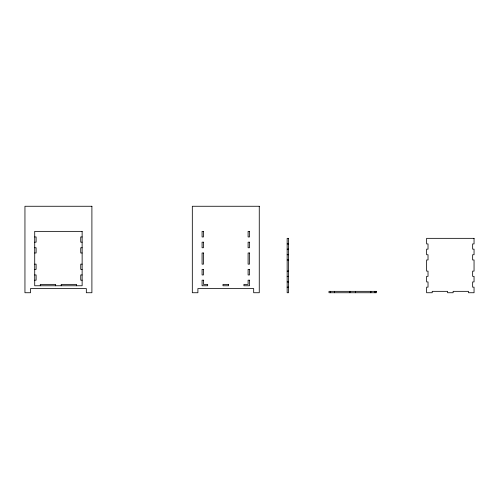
<?xml version="1.0" encoding="UTF-8"?>
<svg xmlns="http://www.w3.org/2000/svg" width="499" height="499" viewBox="0 0 499 499"><rect width="100%" height="100%" fill="white"/><g stroke="black" fill="none" stroke-linecap="round" stroke-linejoin="round"><path stroke-width="0.75" d="M34.712 236.95L36.109 236.95L36.109 242.177L34.712 242.177M82.135 236.95L80.738 236.95L80.738 242.177L82.135 242.177M287.156 243.924L288.553 243.924M34.712 247.754L36.109 247.754L36.109 252.987L34.712 252.987M82.135 247.754L80.738 247.754L80.738 252.987L82.135 252.987M287.156 249.151L288.553 249.151M287.156 254.733L288.553 254.733M287.156 259.96L288.553 259.96M34.712 264.146L36.109 264.146L36.109 269.373L34.712 269.373M82.135 264.146L80.738 264.146L80.738 269.373L82.135 269.373M287.156 271.119L288.553 271.119M34.712 274.955L36.109 274.955L36.109 280.182L34.712 280.182M82.135 274.955L80.738 274.955L80.738 280.182L82.135 280.182M287.156 276.346L288.553 276.346M287.156 281.929L288.553 281.929M287.156 287.156L288.553 287.156M375.023 291.341L375.023 292.738M370.838 291.341L370.838 292.738M355.5 291.341L355.5 292.738M349.918 291.341L349.918 292.738M334.579 291.341L334.579 292.738M330.394 291.341L330.394 292.738M76.553 285.765L76.553 284.368L61.215 284.368L61.215 285.765M55.632 285.765L55.632 284.368L40.294 284.368L40.294 285.765M91.897 206.262L24.95 206.262L24.95 292.738L30.526 292.738L30.526 288.553L86.321 288.553L86.321 292.738L91.897 292.738L91.897 206.262M259.262 206.262L192.315 206.262L192.315 292.738L197.897 292.738L197.897 288.553L253.685 288.553L253.685 292.738L259.262 292.738L259.262 206.262M82.135 231.368L34.712 231.368L34.712 285.765L82.135 285.765L82.135 231.368M203.473 231.368L202.083 231.368L202.083 236.95L203.473 236.95L203.473 231.368M249.5 231.368L248.103 231.368L248.103 236.95L249.5 236.95L249.5 231.368M288.553 238.341L287.156 238.341L287.156 292.738L288.553 292.738L288.553 238.341M474.05 238.341L426.633 238.341L426.633 243.924L428.023 243.924L428.023 249.151L426.633 249.151L426.633 254.733L428.023 254.733L428.023 259.96L426.633 259.96L426.633 271.119L428.023 271.119L428.023 276.346L426.633 276.346L426.633 281.929L428.023 281.929L428.023 287.156L426.633 287.156L426.633 292.738L432.209 292.738L432.209 291.341L447.553 291.341L447.553 292.738L453.129 292.738L453.129 291.341L468.474 291.341L468.474 292.738L474.05 292.738L474.05 287.156L472.653 287.156L472.653 281.929L474.05 281.929L474.05 276.346L472.653 276.346L472.653 271.119L474.05 271.119L474.05 259.96L472.653 259.96L472.653 254.733L474.05 254.733L474.05 249.151L472.653 249.151L472.653 243.924L474.05 243.924L474.05 238.341M203.473 242.177L202.083 242.177L202.083 247.754L203.473 247.754L203.473 242.177M249.5 242.177L248.103 242.177L248.103 247.754L249.5 247.754L249.5 242.177M203.473 252.987L202.083 252.987L202.083 264.146L203.473 264.146L203.473 252.987M249.5 252.987L248.103 252.987L248.103 264.146L249.5 264.146L249.5 252.987M203.473 269.373L202.083 269.373L202.083 274.955L203.473 274.955L203.473 269.373M249.5 269.373L248.103 269.373L248.103 274.955L249.5 274.955L249.5 269.373M203.473 280.182L202.083 280.182L202.083 285.765L207.659 285.765L207.659 284.368L203.473 284.368L203.473 280.182M249.5 280.182L248.103 280.182L248.103 284.368L243.924 284.368L243.924 285.765L249.5 285.765L249.5 280.182M228.579 284.368L223.003 284.368L223.003 285.765L228.579 285.765L228.579 284.368M376.421 291.341L328.997 291.341L328.997 292.738L376.421 292.738L376.421 291.341"/></g></svg>
